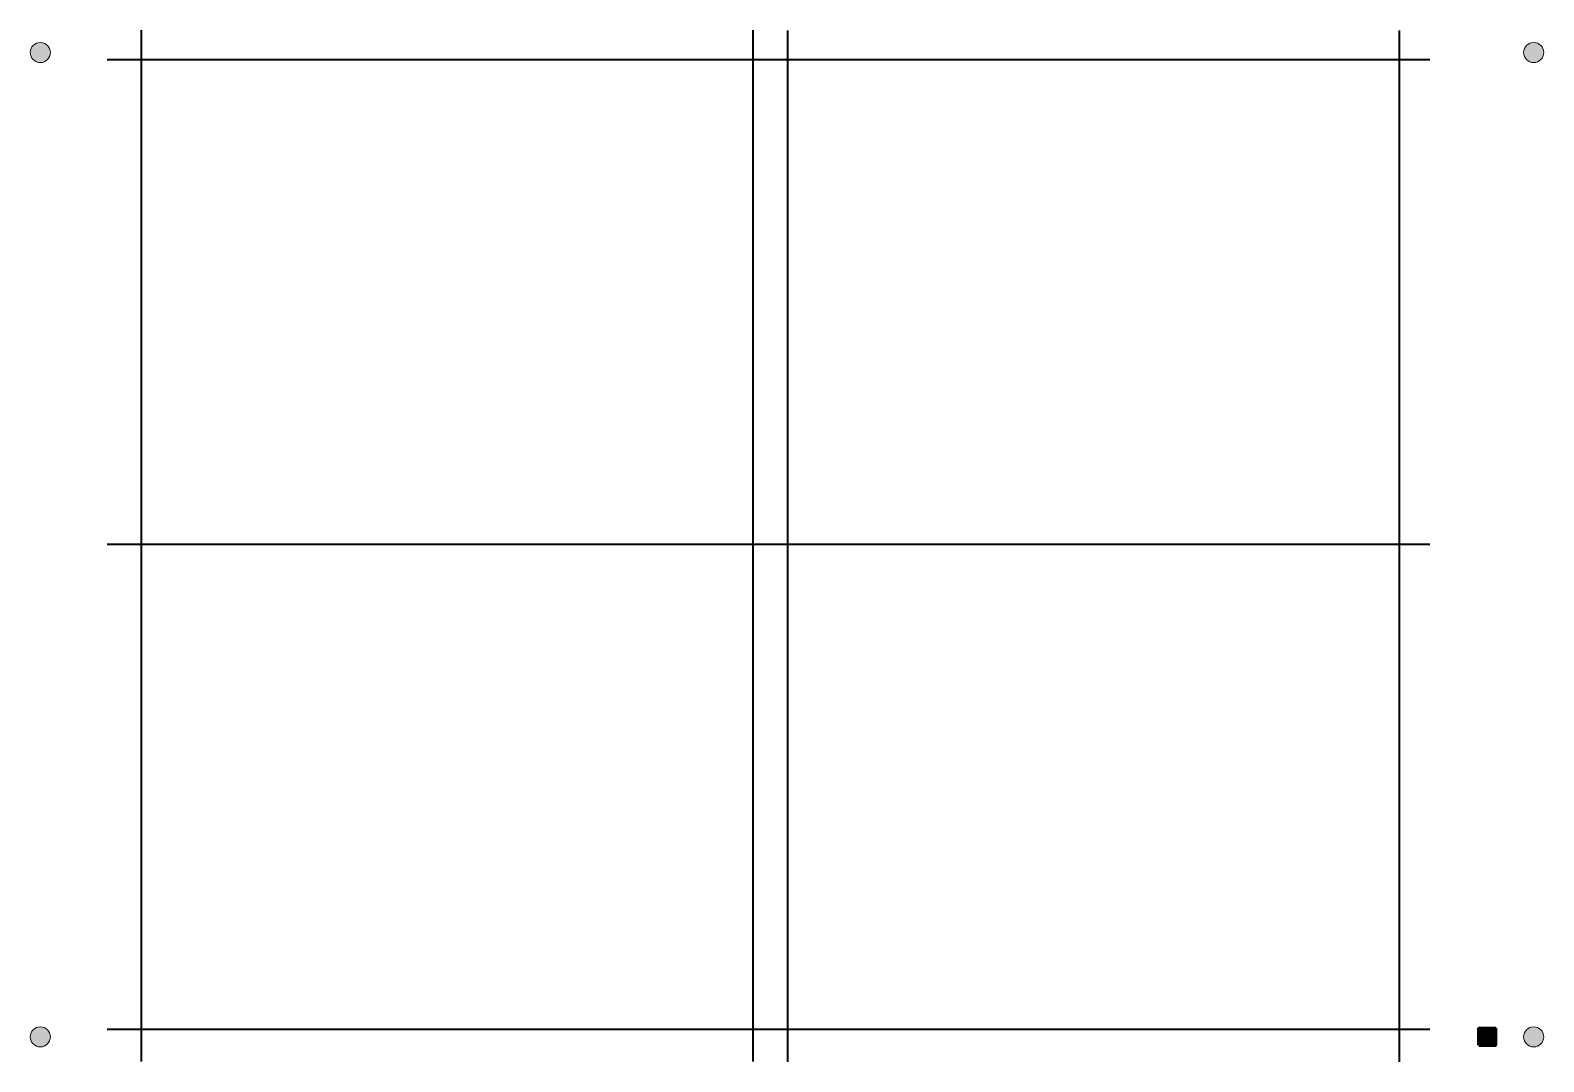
# Model space of a CAD drawing. Header units: inches. Extents: x 15 to 467, y 11 to 319.
import ezdxf

# ---------------------------------------------------------------- set-up
doc = ezdxf.new("R2010")
doc.units = ezdxf.units.IN
doc.header["$MEASUREMENT"] = 0
doc.layers.add('Layer 1', color=7, linetype='Continuous')

msp = doc.modelspace()

# ---------------------------------------------------------------- hatches: boundary and pattern name
at = {"layer": 'Layer 1', "true_color": 0x231f20}
h = msp.add_hatch(color=250, dxfattribs=at)
h.dxf.hatch_style = 2
edge = h.paths.add_edge_path()
edge.add_spline(control_points=[(18, 309), (19.66, 309), (21, 310.34), (21, 312), (21, 313.66), (19.66, 315), (18, 315), (16.34, 315), (15, 313.66), (15, 312), (15, 310.34), (16.34, 309), (18, 309)], knot_values=[0, 0, 0, 0, 1, 1, 1, 2, 2, 2, 3, 3, 3, 4, 4, 4, 4], degree=3, periodic=1)
h = msp.add_hatch(color=250, dxfattribs=at)
h.dxf.hatch_style = 2
edge = h.paths.add_edge_path()
edge.add_spline(control_points=[(464, 309), (465.66, 309), (467, 310.34), (467, 312), (467, 313.66), (465.66, 315), (464, 315), (462.34, 315), (461, 313.66), (461, 312), (461, 310.34), (462.34, 309), (464, 309)], knot_values=[0, 0, 0, 0, 1, 1, 1, 2, 2, 2, 3, 3, 3, 4, 4, 4, 4], degree=3, periodic=1)
h = msp.add_hatch(color=250, dxfattribs=at)
h.dxf.hatch_style = 2
edge = h.paths.add_edge_path()
edge.add_spline(control_points=[(18, 15), (19.66, 15), (21, 16.34), (21, 18), (21, 19.66), (19.66, 21), (18, 21), (16.34, 21), (15, 19.66), (15, 18), (15, 16.34), (16.34, 15), (18, 15)], knot_values=[0, 0, 0, 0, 1, 1, 1, 2, 2, 2, 3, 3, 3, 4, 4, 4, 4], degree=3, periodic=1)
h = msp.add_hatch(color=250, dxfattribs=at)
h.dxf.hatch_style = 2
h.paths.add_polyline_path([(447.57, 15.49), (452.57, 15.49), (452.57, 20.49), (447.57, 20.49)])
h = msp.add_hatch(color=250, dxfattribs=at)
h.dxf.hatch_style = 2
edge = h.paths.add_edge_path()
edge.add_spline(control_points=[(464, 15), (465.66, 15), (467, 16.34), (467, 18), (467, 19.66), (465.66, 21), (464, 21), (462.34, 21), (461, 19.66), (461, 18), (461, 16.34), (462.34, 15), (464, 15)], knot_values=[0, 0, 0, 0, 1, 1, 1, 2, 2, 2, 3, 3, 3, 4, 4, 4, 4], degree=3, periodic=1)

# ---------------------------------------------------------------- linework, layer by layer
at = {"layer": 'Layer 1', "color": 240, "lineweight": 40, "true_color": 0xed1c24}
for points in [[(48.19, 10.65), (48.19, 318.65)], [(230.88, 10.65), (230.88, 318.65)], [(241.2, 10.57), (241.2, 318.57)], [(423.88, 10.57), (423.88, 318.57)]]:
    msp.add_lwpolyline(points, dxfattribs=at)
at = {"layer": 'Layer 1', "color": 240, "lineweight": 35, "true_color": 0xed1c24}
for points in [[(433, 309.83), (38, 309.83)], [(433, 165.07), (38, 165.07)], [(433, 20.18), (38, 20.18)]]:
    msp.add_lwpolyline(points, dxfattribs=at)
at = {"layer": 'Layer 1', "lineweight": 0}
msp.add_lwpolyline([(447.57, 15.49), (452.57, 15.49), (452.57, 20.49), (447.57, 20.49), (447.57, 15.49)], dxfattribs=at)
at = {"layer": 'Layer 1', "color": 18, "lineweight": 100, "true_color": 0x000000}
msp.add_lwpolyline([(447.57, 15.49), (452.57, 15.49), (452.57, 20.49), (447.57, 20.49), (447.57, 15.49)], dxfattribs=at)
at = {"layer": 'Layer 1', "lineweight": 0}
for points in [[(18, 309), (19.66, 309), (21, 310.34), (21, 312), (21, 313.66), (19.66, 315), (18, 315), (16.34, 315), (15, 313.66), (15, 312), (15, 310.34), (16.34, 309), (18, 309)], [(464, 309), (465.66, 309), (467, 310.34), (467, 312), (467, 313.66), (465.66, 315), (464, 315), (462.34, 315), (461, 313.66), (461, 312), (461, 310.34), (462.34, 309), (464, 309)], [(18, 15), (19.66, 15), (21, 16.34), (21, 18), (21, 19.66), (19.66, 21), (18, 21), (16.34, 21), (15, 19.66), (15, 18), (15, 16.34), (16.34, 15), (18, 15)], [(464, 15), (465.66, 15), (467, 16.34), (467, 18), (467, 19.66), (465.66, 21), (464, 21), (462.34, 21), (461, 19.66), (461, 18), (461, 16.34), (462.34, 15), (464, 15)]]:
    msp.add_open_spline(points, degree=3, knots=[0, 0, 0, 0, 1, 1, 1, 2, 2, 2, 3, 3, 3, 4, 4, 4, 4], dxfattribs=at)

doc.saveas('drawing.dxf')
